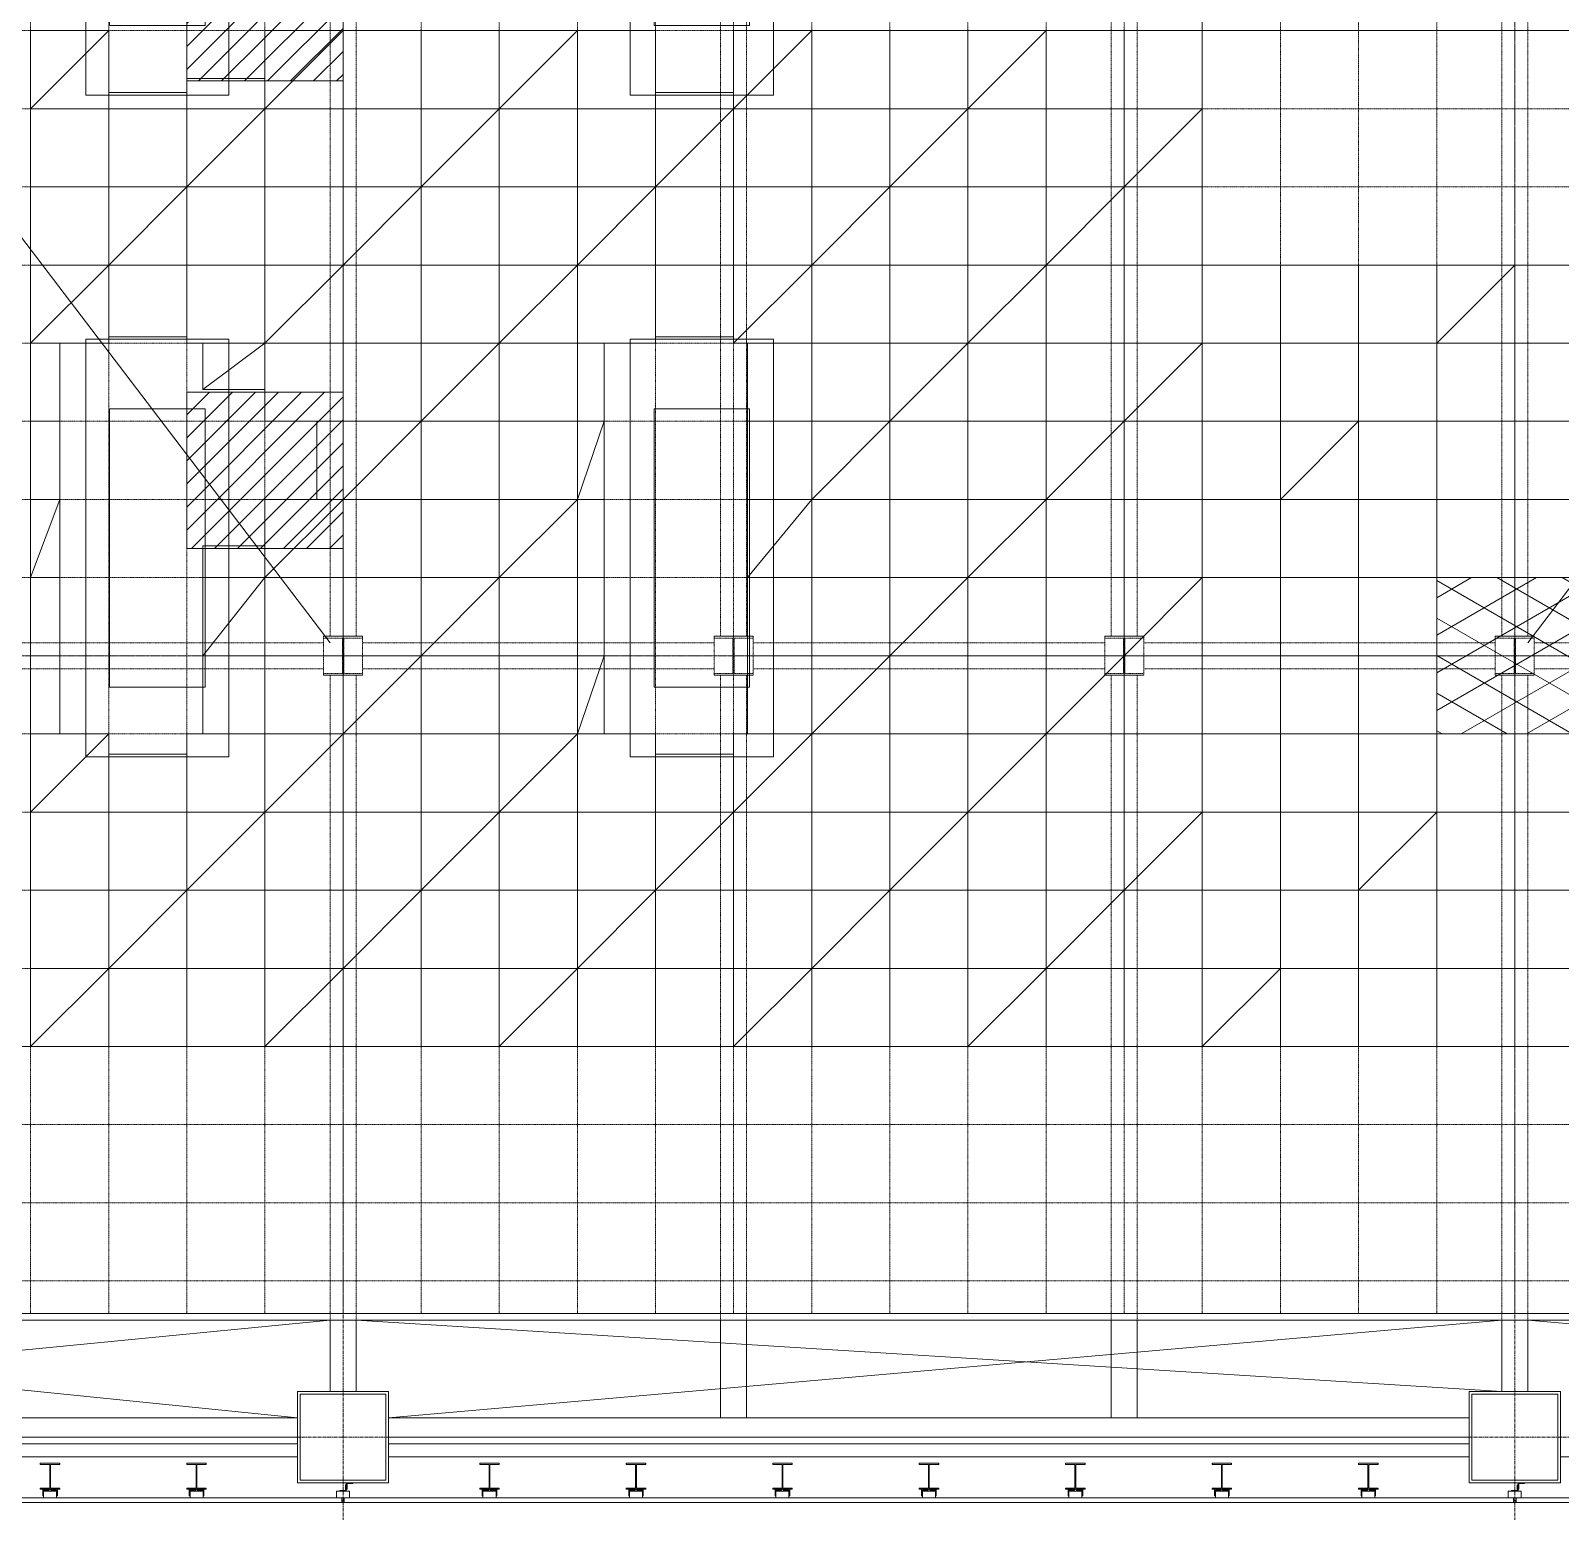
# Model space of a CAD drawing. Extents: x 73996 to 686888, y -9729 to 263202.
# Drawn here: x 325526 to 337276, y 180633 to 192002 of the extents above; entities that cross this region are included whole.
import ezdxf

# ---------------------------------------------------------------- set-up
doc = ezdxf.new("R2010")
doc.units = 0
doc.header["$LTSCALE"] = 20
doc.linetypes.add('Data Center Layout_L20$0$CENTER', pattern=[2, 1.25, -0.25, 0.25, -0.25])
doc.linetypes.add('Data Center Layout_L20$0$DOTK1', pattern=[0.1, 0.05, -0.05])
for name, color, linetype, lineweight in [('Data Center Layout_L20$0$$ALDG', 252, 'Data Center Layout_L20$0$DOTK1', 0), ('Data Center Layout_L20$0$$ALDG-P', 252, 'Continuous', 0), ('Data Center Layout_L20$0$$AREA-RC', 252, 'Continuous', 0), ('Data Center Layout_L20$0$$OOBIKI', 252, 'Data Center Layout_L20$0$DOTK1', 0), ('Data Center Layout_L20$0$ARC', 252, 'Continuous', 0), ('Data Center Layout_L20$0$H-SIN', 252, 'Data Center Layout_L20$0$CENTER', 9), ('Data Center Layout_L20$0$HOJO1', 252, 'Continuous', 0)]:
    doc.layers.add(name, color=color, linetype=linetype, lineweight=lineweight)

# ---------------------------------------------------------------- blocks, each defined once
blk = doc.blocks.new('Data Center Layout_L20$0$BLANK')
blk.add_lwpolyline([(0, 0), (600, 0), (600, 600), (0, 600)], close=True)
blk = doc.blocks.new('Data Center Layout_L20$0$45%-AL-G')
blk.add_line((600, 600), (0, 0))
blk.add_lwpolyline([(0, 0), (600, 0), (600, 600), (0, 600)], close=True)
blk = doc.blocks.new('Data Center Layout_L20$0$ROBOT2')
for points in [[(0, 0), (600, 0), (600, 600), (0, 600)], [(100, 100), (500, 100), (500, 500), (100, 500)]]:
    blk.add_lwpolyline(points, close=True)
blk = doc.blocks.new('Data Center Layout_L20$0$ROBOT')
h = blk.add_hatch()
h.set_pattern_fill('ANSI31', color=256, scale=500, style=0)
h.set_pattern_definition([(45, (-7200, -75860), (-44.194174, 44.194174), [])])
h.paths.add_polyline_path([(0, 0), (600, 0), (600, 600), (0, 600)])
blk.add_lwpolyline([(0, 0), (600, 0), (600, 600), (0, 600)], close=True)
blk = doc.blocks.new('Data Center Layout_L20$0$A$C80dc7663')
at = {"layer": 'Data Center Layout_L20$0$$ALDG-P', "linetype": 'Data Center Layout_L20$0$DOTK1'}
h = blk.add_hatch(dxfattribs=at)
h.set_pattern_fill('EXP', color=256, scale=100, style=0)
h.set_pattern_definition([(30, (275940.24, 28654.4), (-125, 216.50635), []), (330, (275940.24, 28654.4), (125, 216.50635), [])])
h.paths.add_polyline_path([(378340.24, 153445.59), (378340.24, 154645.59), (416740.24, 154645.59), (416740.24, 153445.59), (397540.24, 153445.59), (397540.24, 151645.59), (392740.24, 151645.59), (392740.24, 153445.59)])
at = {"layer": 'Data Center Layout_L20$0$$ALDG'}
for p, q in [((367540.24, 148995.59), (367540.24, 184153.09)), ((368140.24, 148995.59), (368140.24, 184153.09)), ((368740.24, 148995.59), (368740.24, 184153.09)), ((369340.24, 148995.59), (369340.24, 184153.09)), ((370540.24, 148995.59), (370540.24, 184153.59)), ((371140.24, 148995.59), (371140.24, 184153.59)), ((371740.24, 148995.59), (371740.24, 184153.59)), ((372340.24, 148995.59), (372340.24, 184153.59)), ((372940.24, 148995.59), (372940.24, 182515.59)), ((373540.24, 148995.59), (373540.24, 182515.59)), ((374140.24, 148995.59), (374140.24, 182515.59)), ((374740.24, 148995.59), (374740.24, 182515.59)), ((375340.24, 148995.59), (375340.24, 182515.59)), ((375940.24, 148995.59), (375940.24, 182515.59)), ((376540.24, 148995.59), (376540.24, 182515.59)), ((377140.24, 148995.59), (377140.24, 182515.59)), ((377740.24, 182515.59), (377740.24, 148995.59)), ((378340.24, 148995.59), (378340.24, 182515.59)), ((369940.24, 165695.59), (369940.24, 148995.59)), ((378940.24, 165695.59), (378940.24, 148995.59)), ((334590.24, 158845.59), (531290.24, 158845.59)), ((531290.24, 158245.59), (334590.24, 158245.59)), ((531290.24, 157645.59), (334590.24, 157645.59)), ((334590.24, 157045.59), (531290.24, 157045.59)), ((531290.24, 156445.59), (334590.24, 156445.59)), ((334590.24, 155845.59), (531290.24, 155845.59)), ((531290.24, 155245.59), (334590.24, 155245.59)), ((334590.24, 154645.59), (531290.24, 154645.59)), ((531290.24, 154045.59), (334590.24, 154045.59)), ((334590.24, 153445.59), (531290.24, 153445.59)), ((531290.24, 152845.59), (334590.24, 152845.59)), ((334590.24, 152245.59), (531290.24, 152245.59)), ((531290.24, 151645.59), (334590.24, 151645.59)), ((334590.24, 151045.59), (531290.24, 151045.59)), ((531290.24, 150445.59), (334590.24, 150445.59)), ((334590.24, 149845.59), (531290.24, 149845.59)), ((531290.24, 149245.59), (334590.24, 149245.59))]:
    blk.add_line(p, q, dxfattribs=at)
at = {"layer": 'Data Center Layout_L20$0$$ALDG-P'}
for points in [[(362140.24, 151045.59), (376540.24, 151045.59), (376540.24, 163045.59), (362140.24, 163045.59)], [(376540.24, 151045.59), (418540.24, 151045.59), (418540.24, 163045.59), (376540.24, 163045.59), (376540.24, 158845.59), (405940.24, 158845.59), (405940.24, 157045.59), (376540.24, 157045.59)]]:
    blk.add_lwpolyline(points, close=True, dxfattribs=at)
at = {"layer": 'Data Center Layout_L20$0$$AREA-RC'}
for points in [[(334590.24, 148345.59), (334590.24, 165445.59), (396940.24, 165445.59), (396940.24, 163045.59), (360940.24, 163045.59), (360940.24, 162445.59), (338140.24, 162445.59), (338140.24, 161245.59), (362140.24, 161245.59), (362140.24, 157645.59), (338140.24, 157645.59), (338140.24, 151045.59), (385540.24, 151045.59), (385540.24, 148945.59), (362165.24, 148945.59), (362165.24, 147995.59), (361290.24, 147995.59), (361290.24, 148395.59), (360590.24, 148395.59), (360590.24, 147995.59), (352290.24, 147995.59), (352290.24, 148395.59), (342590.24, 148395.59), (342590.24, 148345.59)], [(376540.24, 157045.59), (405940.24, 157045.59), (405940.24, 158845.59), (376540.24, 158845.59)]]:
    blk.add_lwpolyline(points, close=True, dxfattribs=at)
at = {"layer": 'Data Center Layout_L20$0$$OOBIKI'}
for p, q in [((369840.24, 154195.59), (369840.24, 159895.59)), ((370040.24, 154195.59), (370040.24, 159895.59)), ((372840.24, 154195.59), (372840.24, 159895.59)), ((373040.24, 154195.59), (373040.24, 159895.59)), ((375840.24, 154195.59), (375840.24, 159895.59)), ((376040.24, 154195.59), (376040.24, 159895.59)), ((378840.24, 154195.59), (378840.24, 159895.59)), ((379040.24, 154195.59), (379040.24, 159895.59)), ((367090.24, 154145.59), (369790.24, 154145.59)), ((370090.24, 154145.59), (372790.24, 154145.59)), ((373090.24, 154145.59), (375790.24, 154145.59)), ((376090.24, 154145.59), (378790.24, 154145.59)), ((379090.24, 154145.59), (381790.24, 154145.59)), ((367090.24, 153945.59), (369790.24, 153945.59)), ((370090.24, 153945.59), (372790.24, 153945.59)), ((373090.24, 153945.59), (375790.24, 153945.59)), ((376090.24, 153945.59), (378790.24, 153945.59)), ((379090.24, 153945.59), (381790.24, 153945.59)), ((369840.24, 148395.59), (369840.24, 153895.59)), ((370040.24, 148395.59), (370040.24, 153895.59)), ((372840.24, 148195.59), (372840.24, 153895.59)), ((373040.24, 148195.59), (373040.24, 153895.59)), ((375840.24, 148195.59), (375840.24, 153895.59)), ((376040.24, 148195.59), (376040.24, 153895.59)), ((378840.24, 148395.59), (378840.24, 153895.59)), ((379040.24, 148395.59), (379040.24, 153895.59)), ((361290.24, 148195.59), (369590.24, 148195.59))]:
    blk.add_line(p, q, dxfattribs=at)
at = {"layer": 'Data Center Layout_L20$0$$OOBIKI', "linetype": 'Data Center Layout_L20$0$DOTK1'}
for points in [[(369790.24, 154195.59), (370090.24, 154195.59), (370090.24, 154180.59), (369945.24, 154180.59), (369945.24, 153910.59), (370090.24, 153910.59), (370090.24, 153895.59), (369790.24, 153895.59), (369790.24, 153910.59), (369935.24, 153910.59), (369935.24, 154180.59), (369790.24, 154180.59)], [(372790.24, 154195.59), (373090.24, 154195.59), (373090.24, 154180.59), (372945.24, 154180.59), (372945.24, 153910.59), (373090.24, 153910.59), (373090.24, 153895.59), (372790.24, 153895.59), (372790.24, 153910.59), (372935.24, 153910.59), (372935.24, 154180.59), (372790.24, 154180.59)], [(375790.24, 154195.59), (376090.24, 154195.59), (376090.24, 154180.59), (375945.24, 154180.59), (375945.24, 153910.59), (376090.24, 153910.59), (376090.24, 153895.59), (375790.24, 153895.59), (375790.24, 153910.59), (375935.24, 153910.59), (375935.24, 154180.59), (375790.24, 154180.59)], [(378790.24, 154195.59), (379090.24, 154195.59), (379090.24, 154180.59), (378945.24, 154180.59), (378945.24, 153910.59), (379090.24, 153910.59), (379090.24, 153895.59), (378790.24, 153895.59), (378790.24, 153910.59), (378935.24, 153910.59), (378935.24, 154180.59), (378790.24, 154180.59)]]:
    blk.add_lwpolyline(points, close=True, dxfattribs=at)
at = {"layer": 'Data Center Layout_L20$0$$OOBIKI'}
for points in [[(369790.24, 153895.59), (370090.24, 153895.59), (370090.24, 154195.59), (369790.24, 154195.59)], [(372790.24, 153895.59), (373090.24, 153895.59), (373090.24, 154195.59), (372790.24, 154195.59)], [(375790.24, 153895.59), (376090.24, 153895.59), (376090.24, 154195.59), (375790.24, 154195.59)], [(378790.24, 153895.59), (379090.24, 153895.59), (379090.24, 154195.59), (378790.24, 154195.59)]]:
    blk.add_lwpolyline(points, close=True, dxfattribs=at)
at = {"layer": 'Data Center Layout_L20$0$ARC'}
for p, q in [((362115.24, 148995.59), (390940.24, 148995.59)), ((390890.24, 148945.59), (362165.24, 148945.59)), ((369590.24, 148195.59), (362165.24, 148945.59)), ((362165.24, 148195.59), (369840.24, 148945.59)), ((378840.24, 148395.59), (370040.24, 148945.59)), ((370290.24, 148195.59), (378840.24, 148945.59)), ((387590.24, 148195.59), (379040.24, 148945.59)), ((362165.24, 148195.59), (369590.24, 148195.59)), ((370290.24, 148195.59), (378590.24, 148195.59)), ((369590.24, 148045.59), (361290.24, 148045.59)), ((369590.24, 147995.59), (361290.24, 147995.59)), ((370290.24, 148045.59), (378590.24, 148045.59)), ((370290.24, 147995.59), (378590.24, 147995.59)), ((361290.24, 147895.59), (369590.24, 147895.59)), ((370290.24, 147895.59), (378590.24, 147895.59)), ((379290.24, 147895.59), (387590.24, 147895.59)), ((349305.24, 147580.59), (399575.24, 147580.59)), ((399540.24, 147545.59), (349340.24, 147545.59))]:
    blk.add_line(p, q, dxfattribs=at)
for points in [[(378340.24, 153445.59), (378340.24, 154645.59), (416740.24, 154645.59), (416740.24, 153445.59), (397540.24, 153445.59), (397540.24, 151645.59), (392740.24, 151645.59), (392740.24, 153445.59)], [(369840.24, 148395.59), (370040.24, 148395.59), (370040.24, 148945.59), (369840.24, 148945.59)], [(372840.24, 148945.59), (373040.24, 148945.59), (373040.24, 148195.59), (372840.24, 148195.59)], [(375840.24, 148945.59), (376040.24, 148945.59), (376040.24, 148195.59), (375840.24, 148195.59)], [(378840.24, 148945.59), (379040.24, 148945.59), (379040.24, 148395.59), (378840.24, 148395.59)], [(369590.24, 147695.59), (369590.24, 148395.59), (370290.24, 148395.59), (370290.24, 147695.59)], [(369610.24, 147715.59), (369610.24, 148375.59), (370270.24, 148375.59), (370270.24, 147715.59)], [(378590.24, 147695.59), (378590.24, 148395.59), (379290.24, 148395.59), (379290.24, 147695.59)], [(378610.24, 147715.59), (378610.24, 148375.59), (379270.24, 148375.59), (379270.24, 147715.59)], [(367615.24, 147645.59), (367765.24, 147645.59), (367765.24, 147654.59), (367693.24, 147654.59), (367693.24, 147836.59), (367765.24, 147836.59), (367765.24, 147845.59), (367615.24, 147845.59), (367615.24, 147836.59), (367687.24, 147836.59), (367687.24, 147654.59), (367615.24, 147654.59)], [(368740.24, 147645.59), (368890.24, 147645.59), (368890.24, 147654.59), (368818.24, 147654.59), (368818.24, 147836.59), (368890.24, 147836.59), (368890.24, 147845.59), (368740.24, 147845.59), (368740.24, 147836.59), (368812.24, 147836.59), (368812.24, 147654.59), (368740.24, 147654.59)], [(370990.24, 147645.59), (371140.24, 147645.59), (371140.24, 147654.59), (371068.24, 147654.59), (371068.24, 147836.59), (371140.24, 147836.59), (371140.24, 147845.59), (370990.24, 147845.59), (370990.24, 147836.59), (371062.24, 147836.59), (371062.24, 147654.59), (370990.24, 147654.59)], [(372115.24, 147645.59), (372265.24, 147645.59), (372265.24, 147654.59), (372193.24, 147654.59), (372193.24, 147836.59), (372265.24, 147836.59), (372265.24, 147845.59), (372115.24, 147845.59), (372115.24, 147836.59), (372187.24, 147836.59), (372187.24, 147654.59), (372115.24, 147654.59)], [(373240.24, 147645.59), (373390.24, 147645.59), (373390.24, 147654.59), (373318.24, 147654.59), (373318.24, 147836.59), (373390.24, 147836.59), (373390.24, 147845.59), (373240.24, 147845.59), (373240.24, 147836.59), (373312.24, 147836.59), (373312.24, 147654.59), (373240.24, 147654.59)], [(374365.24, 147645.59), (374515.24, 147645.59), (374515.24, 147654.59), (374443.24, 147654.59), (374443.24, 147836.59), (374515.24, 147836.59), (374515.24, 147845.59), (374365.24, 147845.59), (374365.24, 147836.59), (374437.24, 147836.59), (374437.24, 147654.59), (374365.24, 147654.59)], [(375490.24, 147645.59), (375640.24, 147645.59), (375640.24, 147654.59), (375568.24, 147654.59), (375568.24, 147836.59), (375640.24, 147836.59), (375640.24, 147845.59), (375490.24, 147845.59), (375490.24, 147836.59), (375562.24, 147836.59), (375562.24, 147654.59), (375490.24, 147654.59)], [(376615.24, 147645.59), (376765.24, 147645.59), (376765.24, 147654.59), (376693.24, 147654.59), (376693.24, 147836.59), (376765.24, 147836.59), (376765.24, 147845.59), (376615.24, 147845.59), (376615.24, 147836.59), (376687.24, 147836.59), (376687.24, 147654.59), (376615.24, 147654.59)], [(377740.24, 147645.59), (377890.24, 147645.59), (377890.24, 147654.59), (377818.24, 147654.59), (377818.24, 147836.59), (377890.24, 147836.59), (377890.24, 147845.59), (377740.24, 147845.59), (377740.24, 147836.59), (377812.24, 147836.59), (377812.24, 147654.59), (377740.24, 147654.59)], [(367634.24, 147595.59), (367634.24, 147645.59), (367684.24, 147645.59), (367684.24, 147639.59), (367640.24, 147639.59), (367640.24, 147595.59)], [(367640.24, 147630.59), (367740.24, 147630.59), (367740.24, 147580.59), (367640.24, 147580.59)], [(367746.24, 147595.59), (367746.24, 147645.59), (367696.24, 147645.59), (367696.24, 147639.59), (367740.24, 147639.59), (367740.24, 147595.59)], [(368759.24, 147595.59), (368759.24, 147645.59), (368809.24, 147645.59), (368809.24, 147639.59), (368765.24, 147639.59), (368765.24, 147595.59)], [(368765.24, 147630.59), (368865.24, 147630.59), (368865.24, 147580.59), (368765.24, 147580.59)], [(368871.24, 147595.59), (368871.24, 147645.59), (368821.24, 147645.59), (368821.24, 147639.59), (368865.24, 147639.59), (368865.24, 147595.59)], [(369890.24, 147630.59), (369990.24, 147630.59), (369990.24, 147580.59), (369890.24, 147580.59)], [(369915.24, 147630.59), (369965.24, 147630.59), (369965.24, 147680.59), (369959.24, 147680.59), (369959.24, 147636.59), (369915.24, 147636.59)], [(369930.24, 147545.59), (369950.24, 147545.59), (369950.24, 147580.59), (369930.24, 147580.59)], [(369965.24, 147645.59), (369965.24, 147695.59), (370015.24, 147695.59), (370015.24, 147689.59), (369971.24, 147689.59), (369971.24, 147645.59)], [(371009.24, 147595.59), (371009.24, 147645.59), (371059.24, 147645.59), (371059.24, 147639.59), (371015.24, 147639.59), (371015.24, 147595.59)], [(371015.24, 147630.59), (371115.24, 147630.59), (371115.24, 147580.59), (371015.24, 147580.59)], [(371121.24, 147595.59), (371121.24, 147645.59), (371071.24, 147645.59), (371071.24, 147639.59), (371115.24, 147639.59), (371115.24, 147595.59)], [(372134.24, 147595.59), (372134.24, 147645.59), (372184.24, 147645.59), (372184.24, 147639.59), (372140.24, 147639.59), (372140.24, 147595.59)], [(372140.24, 147630.59), (372240.24, 147630.59), (372240.24, 147580.59), (372140.24, 147580.59)], [(372246.24, 147595.59), (372246.24, 147645.59), (372196.24, 147645.59), (372196.24, 147639.59), (372240.24, 147639.59), (372240.24, 147595.59)], [(373259.24, 147595.59), (373259.24, 147645.59), (373309.24, 147645.59), (373309.24, 147639.59), (373265.24, 147639.59), (373265.24, 147595.59)], [(373265.24, 147630.59), (373365.24, 147630.59), (373365.24, 147580.59), (373265.24, 147580.59)], [(373371.24, 147595.59), (373371.24, 147645.59), (373321.24, 147645.59), (373321.24, 147639.59), (373365.24, 147639.59), (373365.24, 147595.59)], [(374384.24, 147595.59), (374384.24, 147645.59), (374434.24, 147645.59), (374434.24, 147639.59), (374390.24, 147639.59), (374390.24, 147595.59)], [(374390.24, 147630.59), (374490.24, 147630.59), (374490.24, 147580.59), (374390.24, 147580.59)], [(374496.24, 147595.59), (374496.24, 147645.59), (374446.24, 147645.59), (374446.24, 147639.59), (374490.24, 147639.59), (374490.24, 147595.59)], [(375509.24, 147595.59), (375509.24, 147645.59), (375559.24, 147645.59), (375559.24, 147639.59), (375515.24, 147639.59), (375515.24, 147595.59)], [(375515.24, 147630.59), (375615.24, 147630.59), (375615.24, 147580.59), (375515.24, 147580.59)], [(375621.24, 147595.59), (375621.24, 147645.59), (375571.24, 147645.59), (375571.24, 147639.59), (375615.24, 147639.59), (375615.24, 147595.59)], [(376634.24, 147595.59), (376634.24, 147645.59), (376684.24, 147645.59), (376684.24, 147639.59), (376640.24, 147639.59), (376640.24, 147595.59)], [(376640.24, 147630.59), (376740.24, 147630.59), (376740.24, 147580.59), (376640.24, 147580.59)], [(376746.24, 147595.59), (376746.24, 147645.59), (376696.24, 147645.59), (376696.24, 147639.59), (376740.24, 147639.59), (376740.24, 147595.59)], [(377759.24, 147595.59), (377759.24, 147645.59), (377809.24, 147645.59), (377809.24, 147639.59), (377765.24, 147639.59), (377765.24, 147595.59)], [(377765.24, 147630.59), (377865.24, 147630.59), (377865.24, 147580.59), (377765.24, 147580.59)], [(377871.24, 147595.59), (377871.24, 147645.59), (377821.24, 147645.59), (377821.24, 147639.59), (377865.24, 147639.59), (377865.24, 147595.59)], [(378890.24, 147630.59), (378990.24, 147630.59), (378990.24, 147580.59), (378890.24, 147580.59)], [(378915.24, 147630.59), (378965.24, 147630.59), (378965.24, 147680.59), (378959.24, 147680.59), (378959.24, 147636.59), (378915.24, 147636.59)], [(378930.24, 147545.59), (378950.24, 147545.59), (378950.24, 147580.59), (378930.24, 147580.59)], [(378965.24, 147645.59), (378965.24, 147695.59), (379015.24, 147695.59), (379015.24, 147689.59), (378971.24, 147689.59), (378971.24, 147645.59)]]:
    blk.add_lwpolyline(points, close=True, dxfattribs=at)
for points in [[(369902.74, 147543.59), (369932.74, 147543.59), (369932.74, 147559.59), (369947.74, 147559.59), (369947.74, 147543.59), (369977.74, 147543.59)], [(378902.74, 147543.59), (378932.74, 147543.59), (378932.74, 147559.59), (378947.74, 147559.59), (378947.74, 147543.59), (378977.74, 147543.59)]]:
    blk.add_lwpolyline(points, dxfattribs=at)
at = {"layer": 'Data Center Layout_L20$0$H-SIN'}
for p, q in [((369940.24, 124521.53), (369940.24, 230045.59)), ((378940.24, 124521.53), (378940.24, 230045.59)), ((294307.41, 154045.59), (588940.24, 154045.59)), ((294307.41, 148045.59), (588940.24, 148045.59))]:
    blk.add_line(p, q, dxfattribs=at)
at = {"layer": 'Data Center Layout_L20$0$HOJO1'}
for p, q in [((361040.24, 165695.59), (369840.24, 154145.59)), ((387840.24, 165695.59), (379040.24, 154145.59))]:
    blk.add_line(p, q, dxfattribs=at)
at = {"layer": 'Data Center Layout_L20$0$$ALDG-P'}
for name, p, xscale, yscale in [('Data Center Layout_L20$0$ROBOT2', (367964.24, 158350.59), 1.833333333333333, 5.341666666666667), ('Data Center Layout_L20$0$ROBOT2', (372146.24, 158350.59), 1.833333333333333, 5.341666666666667), ('Data Center Layout_L20$0$ROBOT', (368740.24, 158459.59), 2, 2), ('Data Center Layout_L20$0$ROBOT2', (367964.24, 153270.59), 1.833333333333333, 5.341666666666667), ('Data Center Layout_L20$0$ROBOT2', (372146.24, 153270.59), 1.833333333333333, 5.341666666666667), ('Data Center Layout_L20$0$ROBOT', (368740.24, 154869.59), 2, 2)]:
    blk.add_blockref(name, p, dxfattribs=dict(at, xscale=xscale, yscale=yscale))
for name, p in [('Data Center Layout_L20$0$45%-AL-G', (367540.24, 158245.59)), ('Data Center Layout_L20$0$45%-AL-G', (369340.24, 158245.59)), ('Data Center Layout_L20$0$BLANK', (369940.24, 158245.59)), ('Data Center Layout_L20$0$BLANK', (370540.24, 158245.59)), ('Data Center Layout_L20$0$45%-AL-G', (371140.24, 158245.59)), ('Data Center Layout_L20$0$BLANK', (371740.24, 158245.59)), ('Data Center Layout_L20$0$45%-AL-G', (372940.24, 158245.59)), ('Data Center Layout_L20$0$BLANK', (373540.24, 158245.59)), ('Data Center Layout_L20$0$BLANK', (374140.24, 158245.59)), ('Data Center Layout_L20$0$45%-AL-G', (374740.24, 158245.59)), ('Data Center Layout_L20$0$BLANK', (375340.24, 158245.59)), ('Data Center Layout_L20$0$BLANK', (375940.24, 158245.59)), ('Data Center Layout_L20$0$BLANK', (367540.24, 157645.59)), ('Data Center Layout_L20$0$BLANK', (368140.24, 157645.59)), ('Data Center Layout_L20$0$45%-AL-G', (368740.24, 157645.59)), ('Data Center Layout_L20$0$BLANK', (369340.24, 157645.59)), ('Data Center Layout_L20$0$BLANK', (369940.24, 157645.59)), ('Data Center Layout_L20$0$45%-AL-G', (370540.24, 157645.59)), ('Data Center Layout_L20$0$BLANK', (371140.24, 157645.59)), ('Data Center Layout_L20$0$BLANK', (371740.24, 157645.59)), ('Data Center Layout_L20$0$45%-AL-G', (372340.24, 157645.59)), ('Data Center Layout_L20$0$BLANK', (372940.24, 157645.59)), ('Data Center Layout_L20$0$BLANK', (373540.24, 157645.59)), ('Data Center Layout_L20$0$45%-AL-G', (374140.24, 157645.59)), ('Data Center Layout_L20$0$BLANK', (374740.24, 157645.59)), ('Data Center Layout_L20$0$BLANK', (375340.24, 157645.59)), ('Data Center Layout_L20$0$45%-AL-G', (375940.24, 157645.59)), ('Data Center Layout_L20$0$BLANK', (367540.24, 157045.59)), ('Data Center Layout_L20$0$45%-AL-G', (368140.24, 157045.59)), ('Data Center Layout_L20$0$BLANK', (368740.24, 157045.59)), ('Data Center Layout_L20$0$BLANK', (369340.24, 157045.59)), ('Data Center Layout_L20$0$45%-AL-G', (369940.24, 157045.59)), ('Data Center Layout_L20$0$BLANK', (370540.24, 157045.59)), ('Data Center Layout_L20$0$BLANK', (371140.24, 157045.59)), ('Data Center Layout_L20$0$45%-AL-G', (371740.24, 157045.59)), ('Data Center Layout_L20$0$BLANK', (372340.24, 157045.59)), ('Data Center Layout_L20$0$BLANK', (372940.24, 157045.59)), ('Data Center Layout_L20$0$45%-AL-G', (373540.24, 157045.59)), ('Data Center Layout_L20$0$BLANK', (374140.24, 157045.59)), ('Data Center Layout_L20$0$BLANK', (374740.24, 157045.59)), ('Data Center Layout_L20$0$45%-AL-G', (375340.24, 157045.59)), ('Data Center Layout_L20$0$BLANK', (375940.24, 157045.59)), ('Data Center Layout_L20$0$45%-AL-G', (367540.24, 156445.59)), ('Data Center Layout_L20$0$BLANK', (368740.24, 156445.59)), ('Data Center Layout_L20$0$45%-AL-G', (369340.24, 156445.59)), ('Data Center Layout_L20$0$BLANK', (369940.24, 156445.59)), ('Data Center Layout_L20$0$BLANK', (370540.24, 156445.59)), ('Data Center Layout_L20$0$45%-AL-G', (371140.24, 156445.59)), ('Data Center Layout_L20$0$BLANK', (371740.24, 156445.59)), ('Data Center Layout_L20$0$45%-AL-G', (372940.24, 156445.59)), ('Data Center Layout_L20$0$BLANK', (373540.24, 156445.59)), ('Data Center Layout_L20$0$BLANK', (374140.24, 156445.59)), ('Data Center Layout_L20$0$45%-AL-G', (374740.24, 156445.59)), ('Data Center Layout_L20$0$BLANK', (375340.24, 156445.59)), ('Data Center Layout_L20$0$BLANK', (375940.24, 156445.59)), ('Data Center Layout_L20$0$BLANK', (376540.24, 156445.59)), ('Data Center Layout_L20$0$BLANK', (377140.24, 156445.59)), ('Data Center Layout_L20$0$BLANK', (377740.24, 156445.59)), ('Data Center Layout_L20$0$45%-AL-G', (378340.24, 156445.59)), ('Data Center Layout_L20$0$BLANK', (378940.24, 156445.59)), ('Data Center Layout_L20$0$BLANK', (369340.24, 155845.59)), ('Data Center Layout_L20$0$BLANK', (369940.24, 155845.59)), ('Data Center Layout_L20$0$45%-AL-G', (370540.24, 155845.59)), ('Data Center Layout_L20$0$BLANK', (371140.24, 155845.59)), ('Data Center Layout_L20$0$BLANK', (373540.24, 155845.59)), ('Data Center Layout_L20$0$45%-AL-G', (374140.24, 155845.59)), ('Data Center Layout_L20$0$BLANK', (374740.24, 155845.59)), ('Data Center Layout_L20$0$BLANK', (375340.24, 155845.59)), ('Data Center Layout_L20$0$45%-AL-G', (375940.24, 155845.59)), ('Data Center Layout_L20$0$BLANK', (376540.24, 155845.59)), ('Data Center Layout_L20$0$BLANK', (377140.24, 155845.59)), ('Data Center Layout_L20$0$BLANK', (377740.24, 155845.59)), ('Data Center Layout_L20$0$BLANK', (378340.24, 155845.59)), ('Data Center Layout_L20$0$BLANK', (378940.24, 155845.59)), ('Data Center Layout_L20$0$45%-AL-G', (369940.24, 155245.59)), ('Data Center Layout_L20$0$BLANK', (370540.24, 155245.59)), ('Data Center Layout_L20$0$BLANK', (371140.24, 155245.59)), ('Data Center Layout_L20$0$45%-AL-G', (373540.24, 155245.59)), ('Data Center Layout_L20$0$BLANK', (374140.24, 155245.59)), ('Data Center Layout_L20$0$BLANK', (374740.24, 155245.59)), ('Data Center Layout_L20$0$45%-AL-G', (375340.24, 155245.59)), ('Data Center Layout_L20$0$BLANK', (375940.24, 155245.59)), ('Data Center Layout_L20$0$BLANK', (376540.24, 155245.59)), ('Data Center Layout_L20$0$45%-AL-G', (377140.24, 155245.59)), ('Data Center Layout_L20$0$BLANK', (377740.24, 155245.59)), ('Data Center Layout_L20$0$BLANK', (378340.24, 155245.59)), ('Data Center Layout_L20$0$BLANK', (378940.24, 155245.59)), ('Data Center Layout_L20$0$45%-AL-G', (369340.24, 154645.59)), ('Data Center Layout_L20$0$BLANK', (369940.24, 154645.59)), ('Data Center Layout_L20$0$BLANK', (370540.24, 154645.59)), ('Data Center Layout_L20$0$45%-AL-G', (371140.24, 154645.59)), ('Data Center Layout_L20$0$BLANK', (373540.24, 154645.59)), ('Data Center Layout_L20$0$BLANK', (374140.24, 154645.59)), ('Data Center Layout_L20$0$45%-AL-G', (374740.24, 154645.59)), ('Data Center Layout_L20$0$BLANK', (375340.24, 154645.59)), ('Data Center Layout_L20$0$BLANK', (375940.24, 154645.59)), ('Data Center Layout_L20$0$BLANK', (376540.24, 154645.59)), ('Data Center Layout_L20$0$BLANK', (377140.24, 154645.59)), ('Data Center Layout_L20$0$BLANK', (377740.24, 154645.59)), ('Data Center Layout_L20$0$BLANK', (378340.24, 154645.59)), ('Data Center Layout_L20$0$BLANK', (378940.24, 154645.59)), ('Data Center Layout_L20$0$BLANK', (369340.24, 154045.59)), ('Data Center Layout_L20$0$BLANK', (369940.24, 154045.59)), ('Data Center Layout_L20$0$45%-AL-G', (370540.24, 154045.59)), ('Data Center Layout_L20$0$BLANK', (371140.24, 154045.59)), ('Data Center Layout_L20$0$BLANK', (373540.24, 154045.59)), ('Data Center Layout_L20$0$45%-AL-G', (374140.24, 154045.59)), ('Data Center Layout_L20$0$BLANK', (374740.24, 154045.59)), ('Data Center Layout_L20$0$BLANK', (375340.24, 154045.59)), ('Data Center Layout_L20$0$45%-AL-G', (375940.24, 154045.59)), ('Data Center Layout_L20$0$BLANK', (376540.24, 154045.59)), ('Data Center Layout_L20$0$BLANK', (377140.24, 154045.59)), ('Data Center Layout_L20$0$BLANK', (377740.24, 154045.59)), ('Data Center Layout_L20$0$BLANK', (369340.24, 153445.59)), ('Data Center Layout_L20$0$45%-AL-G', (369940.24, 153445.59)), ('Data Center Layout_L20$0$BLANK', (370540.24, 153445.59)), ('Data Center Layout_L20$0$BLANK', (371140.24, 153445.59)), ('Data Center Layout_L20$0$45%-AL-G', (373540.24, 153445.59)), ('Data Center Layout_L20$0$BLANK', (374140.24, 153445.59)), ('Data Center Layout_L20$0$BLANK', (374740.24, 153445.59)), ('Data Center Layout_L20$0$45%-AL-G', (375340.24, 153445.59)), ('Data Center Layout_L20$0$BLANK', (375940.24, 153445.59)), ('Data Center Layout_L20$0$BLANK', (376540.24, 153445.59)), ('Data Center Layout_L20$0$BLANK', (377140.24, 153445.59)), ('Data Center Layout_L20$0$BLANK', (377740.24, 153445.59)), ('Data Center Layout_L20$0$45%-AL-G', (367540.24, 152845.59)), ('Data Center Layout_L20$0$BLANK', (368740.24, 152845.59)), ('Data Center Layout_L20$0$45%-AL-G', (369340.24, 152845.59)), ('Data Center Layout_L20$0$BLANK', (369940.24, 152845.59)), ('Data Center Layout_L20$0$BLANK', (370540.24, 152845.59)), ('Data Center Layout_L20$0$45%-AL-G', (371140.24, 152845.59)), ('Data Center Layout_L20$0$BLANK', (371740.24, 152845.59)), ('Data Center Layout_L20$0$45%-AL-G', (372940.24, 152845.59)), ('Data Center Layout_L20$0$BLANK', (373540.24, 152845.59)), ('Data Center Layout_L20$0$BLANK', (374140.24, 152845.59)), ('Data Center Layout_L20$0$45%-AL-G', (374740.24, 152845.59)), ('Data Center Layout_L20$0$BLANK', (375340.24, 152845.59)), ('Data Center Layout_L20$0$BLANK', (375940.24, 152845.59)), ('Data Center Layout_L20$0$BLANK', (376540.24, 152845.59)), ('Data Center Layout_L20$0$BLANK', (377140.24, 152845.59)), ('Data Center Layout_L20$0$BLANK', (377740.24, 152845.59)), ('Data Center Layout_L20$0$BLANK', (378340.24, 152845.59)), ('Data Center Layout_L20$0$BLANK', (378940.24, 152845.59)), ('Data Center Layout_L20$0$BLANK', (367540.24, 152245.59)), ('Data Center Layout_L20$0$BLANK', (368140.24, 152245.59)), ('Data Center Layout_L20$0$45%-AL-G', (368740.24, 152245.59)), ('Data Center Layout_L20$0$BLANK', (369340.24, 152245.59)), ('Data Center Layout_L20$0$BLANK', (369940.24, 152245.59)), ('Data Center Layout_L20$0$45%-AL-G', (370540.24, 152245.59)), ('Data Center Layout_L20$0$BLANK', (371140.24, 152245.59)), ('Data Center Layout_L20$0$BLANK', (371740.24, 152245.59)), ('Data Center Layout_L20$0$45%-AL-G', (372340.24, 152245.59)), ('Data Center Layout_L20$0$BLANK', (372940.24, 152245.59)), ('Data Center Layout_L20$0$BLANK', (373540.24, 152245.59)), ('Data Center Layout_L20$0$45%-AL-G', (374140.24, 152245.59)), ('Data Center Layout_L20$0$BLANK', (374740.24, 152245.59)), ('Data Center Layout_L20$0$BLANK', (375340.24, 152245.59)), ('Data Center Layout_L20$0$45%-AL-G', (375940.24, 152245.59)), ('Data Center Layout_L20$0$BLANK', (376540.24, 152245.59)), ('Data Center Layout_L20$0$BLANK', (377140.24, 152245.59)), ('Data Center Layout_L20$0$45%-AL-G', (377740.24, 152245.59)), ('Data Center Layout_L20$0$BLANK', (378340.24, 152245.59)), ('Data Center Layout_L20$0$BLANK', (378940.24, 152245.59)), ('Data Center Layout_L20$0$BLANK', (367540.24, 151645.59)), ('Data Center Layout_L20$0$45%-AL-G', (368140.24, 151645.59)), ('Data Center Layout_L20$0$BLANK', (368740.24, 151645.59)), ('Data Center Layout_L20$0$BLANK', (369340.24, 151645.59)), ('Data Center Layout_L20$0$45%-AL-G', (369940.24, 151645.59)), ('Data Center Layout_L20$0$BLANK', (370540.24, 151645.59)), ('Data Center Layout_L20$0$BLANK', (371140.24, 151645.59)), ('Data Center Layout_L20$0$45%-AL-G', (371740.24, 151645.59)), ('Data Center Layout_L20$0$BLANK', (372340.24, 151645.59)), ('Data Center Layout_L20$0$BLANK', (372940.24, 151645.59)), ('Data Center Layout_L20$0$45%-AL-G', (373540.24, 151645.59)), ('Data Center Layout_L20$0$BLANK', (374140.24, 151645.59)), ('Data Center Layout_L20$0$BLANK', (374740.24, 151645.59)), ('Data Center Layout_L20$0$45%-AL-G', (375340.24, 151645.59)), ('Data Center Layout_L20$0$BLANK', (375940.24, 151645.59)), ('Data Center Layout_L20$0$BLANK', (376540.24, 151645.59)), ('Data Center Layout_L20$0$BLANK', (377140.24, 151645.59)), ('Data Center Layout_L20$0$BLANK', (377740.24, 151645.59)), ('Data Center Layout_L20$0$BLANK', (378340.24, 151645.59)), ('Data Center Layout_L20$0$BLANK', (378940.24, 151645.59)), ('Data Center Layout_L20$0$45%-AL-G', (367540.24, 151045.59)), ('Data Center Layout_L20$0$BLANK', (368140.24, 151045.59)), ('Data Center Layout_L20$0$BLANK', (368740.24, 151045.59)), ('Data Center Layout_L20$0$45%-AL-G', (369340.24, 151045.59)), ('Data Center Layout_L20$0$BLANK', (369940.24, 151045.59)), ('Data Center Layout_L20$0$BLANK', (370540.24, 151045.59)), ('Data Center Layout_L20$0$45%-AL-G', (371140.24, 151045.59)), ('Data Center Layout_L20$0$BLANK', (371740.24, 151045.59)), ('Data Center Layout_L20$0$BLANK', (372340.24, 151045.59)), ('Data Center Layout_L20$0$45%-AL-G', (372940.24, 151045.59)), ('Data Center Layout_L20$0$BLANK', (373540.24, 151045.59)), ('Data Center Layout_L20$0$BLANK', (374140.24, 151045.59)), ('Data Center Layout_L20$0$45%-AL-G', (374740.24, 151045.59)), ('Data Center Layout_L20$0$BLANK', (375340.24, 151045.59)), ('Data Center Layout_L20$0$BLANK', (375940.24, 151045.59)), ('Data Center Layout_L20$0$45%-AL-G', (376540.24, 151045.59)), ('Data Center Layout_L20$0$BLANK', (377140.24, 151045.59)), ('Data Center Layout_L20$0$BLANK', (377740.24, 151045.59)), ('Data Center Layout_L20$0$BLANK', (378340.24, 151045.59)), ('Data Center Layout_L20$0$BLANK', (378940.24, 151045.59))]:
    blk.add_blockref(name, p, dxfattribs=at)
for p, yscale in [((368740.24, 158245.59), 0.3883333333333333), ((368140.24, 158245.59), 0.2066666666666667), ((372340.24, 158245.59), 0.2066666666666667), ((368140.24, 156494.59), 0.9183333333333333), ((372340.24, 156494.59), 0.9183333333333333), ((368140.24, 152845.59), 0.74), ((372340.24, 152845.59), 0.74)]:
    blk.add_blockref('Data Center Layout_L20$0$BLANK', p, dxfattribs=dict(at, yscale=yscale))
at = {"layer": 'Data Center Layout_L20$0$$ALDG-P', "xscale": 0.3733333333333334}
for name, p in [('Data Center Layout_L20$0$BLANK', (367540.24, 155845.59)), ('Data Center Layout_L20$0$BLANK', (367540.24, 155245.59)), ('Data Center Layout_L20$0$45%-AL-G', (367540.24, 154645.59)), ('Data Center Layout_L20$0$BLANK', (367540.24, 154045.59)), ('Data Center Layout_L20$0$BLANK', (367540.24, 153445.59))]:
    blk.add_blockref(name, p, dxfattribs=at)
at = {"layer": 'Data Center Layout_L20$0$$ALDG-P', "xscale": 0.7933333333333333, "zscale": 0.7933333333333333}
for name, p, yscale in [('Data Center Layout_L20$0$45%-AL-G', (368864.24, 156088.59), 0.595), ('Data Center Layout_L20$0$BLANK', (368864.24, 154645.59), 0.405)]:
    blk.add_blockref(name, p, dxfattribs=dict(at, yscale=yscale))
at = {"layer": 'Data Center Layout_L20$0$$ALDG-P'}
for name, p, xscale, zscale in [('Data Center Layout_L20$0$BLANK', (371740.24, 155845.59), 0.3433333333333333, 0.3433333333333333), ('Data Center Layout_L20$0$BLANK', (373046.24, 155845.59), 0.8233333333333334, 0.8233333333333334), ('Data Center Layout_L20$0$BLANK', (369740.24, 155245.59), 0.3333333333333333, 0.3333333333333333), ('Data Center Layout_L20$0$45%-AL-G', (371740.24, 155245.59), 0.3433333333333333, 0.3433333333333333), ('Data Center Layout_L20$0$BLANK', (373046.24, 155245.59), 0.8233333333333334, 0.8233333333333334), ('Data Center Layout_L20$0$BLANK', (371740.24, 154645.59), 0.3433333333333333, 0.3433333333333333), ('Data Center Layout_L20$0$45%-AL-G', (373046.24, 154645.59), 0.8233333333333334, 0.8233333333333334), ('Data Center Layout_L20$0$45%-AL-G', (368864.24, 154045.59), 0.7933333333333333, 0.7933333333333333), ('Data Center Layout_L20$0$BLANK', (371740.24, 154045.59), 0.3433333333333333, 0.3433333333333333), ('Data Center Layout_L20$0$BLANK', (373046.24, 154045.59), 0.8233333333333334, 0.8233333333333334), ('Data Center Layout_L20$0$BLANK', (368864.24, 153445.59), 0.7933333333333333, 0.7933333333333333), ('Data Center Layout_L20$0$45%-AL-G', (371740.24, 153445.59), 0.3433333333333333, 0.3433333333333333), ('Data Center Layout_L20$0$BLANK', (373046.24, 153445.59), 0.8233333333333334, 0.8233333333333334)]:
    blk.add_blockref(name, p, dxfattribs=dict(at, xscale=xscale, zscale=zscale))
blk = doc.blocks.new('Data Center Layout_L20')
blk.add_blockref('Data Center Layout_L20$0$A$C80dc7663', (-42015, 33157))

msp = doc.modelspace()

# ---------------------------------------------------------------- block references
msp.add_blockref('Data Center Layout_L20', (0, 0))

doc.saveas('drawing.dxf')
